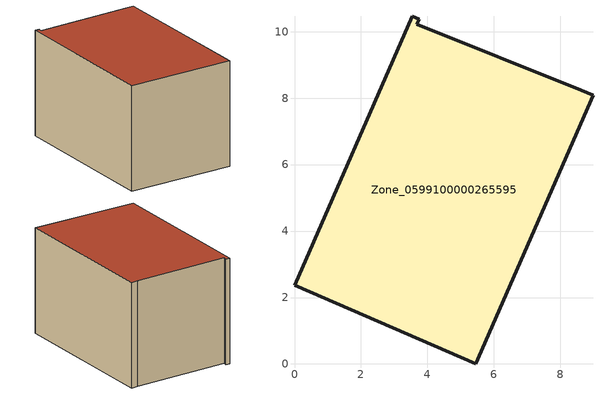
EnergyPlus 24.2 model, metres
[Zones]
Zone_0599100000265595
 floor ground (C_G): 8.63,8.23 8.98,8.08 5.46,0 0,2.37 3.54,10.47 3.75,10.38 3.68,10.22 z0
 wall outside (C_F): 3.68,10.22 3.75,10.38 3.54,10.47 0,2.37 5.46,0 8.98,8.08 8.63,8.23 3.68,10.22 z0:5.76
 roof outside (C_R): 8.98,8.08 8.63,8.23 3.68,10.22 3.75,10.38 3.54,10.47 0,2.37 5.46,0 z5.76
[BUILDING]
Pand.0599100000265595: North Axis=0; Terrain=City; Loads Convergence Tolerance Value=0.04; Temperature Convergence Tolerance Value=0.4; Solar Distribution=FullExterior; Maximum Number of Warmup Days=25; Minimum Number of Warmup Days=1
[Site:Location]
Rotterdam.The.Hague.AP_ZH_NLD Design_Conditions: Latitude=51.96; Longitude=4.45; Time Zone=1; Elevation=-4.5
[SITE:GROUNDTEMPERATURE:BUILDINGSURFACE]
18, 18, 18, 18, 18, 18, 18, 18, 18, 18, 18, 18
[MATERIAL] Thermal Absorptance=0.9; Solar Absorptance=0.7; Visible Absorptance=0.7
Name | Roughness | Thickness | Conductivity | Density | Specific Heat
G.TI.1946-1964 | MediumSmooth | 0.15 | 1 | 540 | 1210
F.TI.1946-1964 | Rough | 0.3 | 0.857143 | 1920 | 840
R.TI.1946-1964 | MediumRough | 0.2 | 0.277778 | 1500 | 1000
[CONSTRUCTION]
C_G: G.TI.1946-1964
C_F: F.TI.1946-1964
C_R: R.TI.1946-1964
[ZONE]
Zone_0599100000265595: Type=1; Multiplier=1; Ceiling Height=Autocalculate; Volume=Autocalculate; Floor Area=autocalculate; Part of Total Floor Area=Yes
[ZONEINFILTRATION:DESIGNFLOWRATE]
Infil_Zone_0599100000265595: Zone or ZoneList or Space or SpaceList=Zone_0599100000265595; Schedule=AlwaysOn; Design Flow Rate Calculation Method=Flow/Area; Flow Rate per Floor Area=0.003; Constant Term Coefficient=1; Temperature Term Coefficient=0; Velocity Term Coefficient=0; Velocity Squared Term Coefficient=0
[HVACTEMPLATE:ZONE:IDEALLOADSAIRSYSTEM]
Zone_0599100000265595: Maximum Heating Supply Air Temperature=50; Minimum Cooling Supply Air Temperature=13; Maximum Heating Supply Air Humidity Ratio=0.0156; Minimum Cooling Supply Air Humidity Ratio=0.0077; Heating Limit=NoLimit; Cooling Limit=NoLimit; Dehumidification Control Type=ConstantSensibleHeatRatio; Cooling Sensible Heat Ratio=0.7; Dehumidification Setpoint=60; Humidification Control Type=None; Humidification Setpoint=30; Outdoor Air Method=None; Outdoor Air Flow Rate per Person=0.00944; Outdoor Air Flow Rate per Zone Floor Area=0; Outdoor Air Flow Rate per Zone=0; Demand Controlled Ventilation Type=None; Outdoor Air Economizer Type=NoEconomizer; Heat Recovery Type=None; Sensible Heat Recovery Effectiveness=0.7; Latent Heat Recovery Effectiveness=0.65
[ZONECONTROL:THERMOSTAT]
ThermostatControl_Zone_0599100000265595: Zone or ZoneList=Zone_0599100000265595; Control Type Schedule=DualSetpointControlType; Control 1=Thermostat_Zone_0599100000265595; Temperature Difference Between Cutout And Setpoint=0
[THERMOSTATSETPOINT:DUALSETPOINT]
Thermostat_Zone_0599100000265595: Heating Setpoint Temperature Schedule=HeatingSetpoint_Zone_0599100000265595; Cooling Setpoint Temperature Schedule=CoolingSetpoint_Zone_0599100000265595
[SCHEDULE:COMPACT]
HeatingSetpoint_Zone_0599100000265595: Through: 12/31, For: AllDays, Until: 24:00, 21
CoolingSetpoint_Zone_0599100000265595: Through: 12/31, For: AllDays, Until: 24:00, 24
DualSetpointControlType: Through: 12/31, For: AllDays, Until: 24:00, 4
AlwaysOn: Through: 12/31, For: AllDays, Until: 24:00, 1
